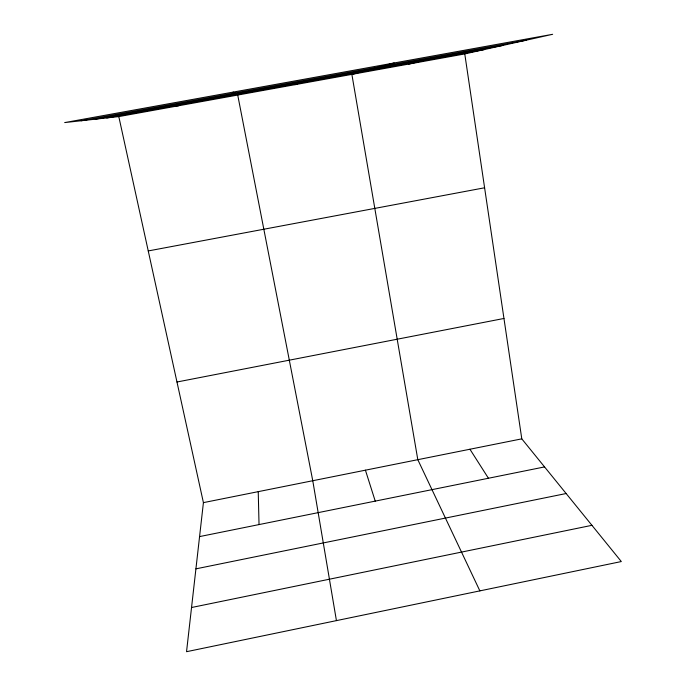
<?xml version="1.0" encoding="UTF-8"?>
<svg xmlns="http://www.w3.org/2000/svg" width="686" height="686" viewBox="0 0 686 686"><rect width="100%" height="100%" fill="white"/><g stroke="black" fill="none" stroke-linecap="round" stroke-linejoin="round"><path stroke-width="1.03" d="M118.798 116.594L203.416 502.632L186.541 651.7L621.319 561.551L521.789 438.851L464.774 53.937L552.642 34.3L64.681 122.58L118.798 116.594L464.774 53.937M294.954 84.695L299.199 83.083M394.141 62.975L351.875 74.388L417.808 459.68L479.866 590.886M408.479 64.132L423.039 60.66M191.54 607.513L591.932 525.322M195.922 568.848L566.139 493.526M203.416 502.632L521.789 438.851M199.575 536.589L544.564 466.917M176.971 382.008L503.961 318.467M148.245 250.939L484.599 187.784M81.077 120.762L526.145 40.225M95.183 119.201L503.267 45.336M106.767 117.923L484.41 49.555M171.946 106.124L178.429 105.798M233.171 92.096L237.725 95.054L312.765 480.723L336.432 620.624M469.936 449.236L488.432 478.253M365.424 470.176L375.233 501.114M258.236 491.648L259.034 524.576"/></g></svg>
